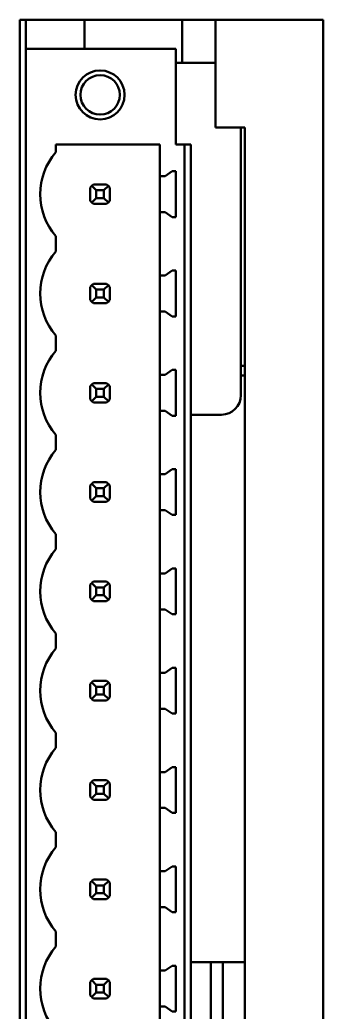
# Model space of a CAD drawing. Header units: millimetres. Extents: x 2121 to 4904, y 892 to 1933.
# Drawn here: x 2283.9 to 2314.9, y 1452.2 to 1553.7 of the extents above; entities that cross this region are included whole.
import ezdxf

# ---------------------------------------------------------------- set-up
doc = ezdxf.new("R2010")
doc.units = ezdxf.units.MM
doc.header["$LTSCALE"] = 1.8
doc.layers.add('외형선(ISO)', color=7, linetype='Continuous', lineweight=50)

msp = doc.modelspace()

# ---------------------------------------------------------------- linework, layer by layer
at = {"layer": '외형선(ISO)', "color": 0}
for p, q in [((2283.895, 1416.29), (2283.895, 1553.69)), ((2283.895, 1553.69), (2314.895, 1553.69)), ((2284.495, 1416.29), (2284.495, 1553.69)), ((2290.495, 1553.69), (2290.495, 1550.73)), ((2300.495, 1553.69), (2300.495, 1549.29)), ((2303.895, 1542.69), (2303.895, 1553.69)), ((2314.895, 1553.69), (2314.895, 1416.29)), ((2284.495, 1419.37), (2284.495, 1550.73)), ((2299.855, 1550.73), (2284.495, 1550.73)), ((2299.855, 1540.93), (2299.855, 1550.73)), ((2303.895, 1549.29), (2299.855, 1549.29)), ((2306.895, 1542.69), (2303.895, 1542.69)), ((2306.495, 1542.69), (2306.495, 1515.29)), ((2306.895, 1427.29), (2306.895, 1542.69)), ((2287.575, 1540.158), (2287.575, 1540.93)), ((2298.215, 1540.93), (2287.575, 1540.93)), ((2298.215, 1537.69), (2298.215, 1540.93)), ((2300.735, 1540.93), (2299.855, 1540.93)), ((2300.735, 1429.17), (2300.735, 1540.93)), ((2301.355, 1540.93), (2300.735, 1540.93)), ((2301.355, 1429.17), (2301.355, 1540.93)), ((2298.741, 1537.69), (2299.455, 1538.19)), ((2299.455, 1538.19), (2299.855, 1538.19)), ((2299.855, 1538.19), (2299.855, 1533.51)), ((2298.215, 1537.69), (2298.741, 1537.69)), ((2298.215, 1534.01), (2298.215, 1537.69)), ((2291.095, 1535.187), (2291.095, 1536.513)), ((2291.247, 1536.699), (2291.695, 1536.25)), ((2291.432, 1536.85), (2292.758, 1536.85)), ((2291.695, 1536.25), (2291.695, 1535.45)), ((2291.695, 1536.25), (2292.495, 1536.25)), ((2292.495, 1536.25), (2292.944, 1536.699)), ((2292.495, 1535.45), (2292.495, 1536.25)), ((2293.095, 1536.513), (2293.095, 1535.187)), ((2291.695, 1535.45), (2291.247, 1535.002)), ((2291.695, 1535.45), (2292.495, 1535.45)), ((2292.944, 1535.002), (2292.495, 1535.45)), ((2292.758, 1534.85), (2291.432, 1534.85)), ((2298.741, 1534.01), (2298.215, 1534.01)), ((2298.215, 1527.53), (2298.215, 1534.01)), ((2299.455, 1533.51), (2298.741, 1534.01)), ((2299.855, 1533.51), (2299.455, 1533.51)), ((2287.575, 1529.998), (2287.575, 1531.542)), ((2298.741, 1527.53), (2299.455, 1528.03)), ((2299.455, 1528.03), (2299.855, 1528.03)), ((2299.855, 1528.03), (2299.855, 1523.35)), ((2298.215, 1527.53), (2298.741, 1527.53)), ((2298.215, 1523.85), (2298.215, 1527.53)), ((2291.095, 1525.027), (2291.095, 1526.353)), ((2291.247, 1526.539), (2291.695, 1526.09)), ((2291.432, 1526.69), (2292.758, 1526.69)), ((2291.695, 1526.09), (2291.695, 1525.29)), ((2291.695, 1526.09), (2292.495, 1526.09)), ((2292.495, 1526.09), (2292.944, 1526.539)), ((2292.495, 1525.29), (2292.495, 1526.09)), ((2293.095, 1526.353), (2293.095, 1525.027)), ((2291.695, 1525.29), (2291.247, 1524.842)), ((2291.695, 1525.29), (2292.495, 1525.29)), ((2292.944, 1524.842), (2292.495, 1525.29)), ((2292.758, 1524.69), (2291.432, 1524.69)), ((2298.741, 1523.85), (2298.215, 1523.85)), ((2298.215, 1517.37), (2298.215, 1523.85)), ((2299.455, 1523.35), (2298.741, 1523.85)), ((2299.855, 1523.35), (2299.455, 1523.35)), ((2287.575, 1519.838), (2287.575, 1521.382)), ((2298.741, 1517.37), (2299.455, 1517.87)), ((2299.455, 1517.87), (2299.855, 1517.87)), ((2299.855, 1517.87), (2299.855, 1513.19)), ((2306.895, 1518.29), (2306.495, 1518.29)), ((2298.215, 1517.37), (2298.741, 1517.37)), ((2298.215, 1513.69), (2298.215, 1517.37)), ((2306.895, 1517.29), (2306.495, 1517.29)), ((2291.095, 1514.867), (2291.095, 1516.193)), ((2291.247, 1516.379), (2291.695, 1515.93)), ((2291.432, 1516.53), (2292.758, 1516.53)), ((2291.695, 1515.93), (2291.695, 1515.13)), ((2291.695, 1515.93), (2292.495, 1515.93)), ((2292.495, 1515.93), (2292.944, 1516.379)), ((2292.495, 1515.13), (2292.495, 1515.93)), ((2293.095, 1516.193), (2293.095, 1514.867)), ((2291.695, 1515.13), (2291.247, 1514.682)), ((2291.695, 1515.13), (2292.495, 1515.13)), ((2292.944, 1514.682), (2292.495, 1515.13)), ((2292.758, 1514.53), (2291.432, 1514.53)), ((2298.741, 1513.69), (2298.215, 1513.69)), ((2298.215, 1507.21), (2298.215, 1513.69)), ((2299.455, 1513.19), (2298.741, 1513.69)), ((2299.855, 1513.19), (2299.455, 1513.19)), ((2301.355, 1513.29), (2304.495, 1513.29)), ((2287.575, 1509.678), (2287.575, 1511.222)), ((2298.215, 1507.21), (2298.741, 1507.21)), ((2298.215, 1503.53), (2298.215, 1507.21)), ((2298.741, 1507.21), (2299.455, 1507.71)), ((2299.455, 1507.71), (2299.855, 1507.71)), ((2299.855, 1507.71), (2299.855, 1503.03)), ((2291.095, 1504.707), (2291.095, 1506.033)), ((2291.247, 1506.219), (2291.695, 1505.77)), ((2291.432, 1506.37), (2292.758, 1506.37)), ((2291.695, 1505.77), (2291.695, 1504.97)), ((2291.695, 1505.77), (2292.495, 1505.77)), ((2292.495, 1505.77), (2292.944, 1506.219)), ((2292.495, 1504.97), (2292.495, 1505.77)), ((2293.095, 1506.033), (2293.095, 1504.707)), ((2291.695, 1504.97), (2291.247, 1504.522)), ((2291.695, 1504.97), (2292.495, 1504.97)), ((2292.944, 1504.522), (2292.495, 1504.97)), ((2292.758, 1504.37), (2291.432, 1504.37)), ((2298.741, 1503.53), (2298.215, 1503.53)), ((2298.215, 1497.05), (2298.215, 1503.53)), ((2299.455, 1503.03), (2298.741, 1503.53)), ((2299.855, 1503.03), (2299.455, 1503.03)), ((2287.575, 1499.518), (2287.575, 1501.062)), ((2298.215, 1497.05), (2298.741, 1497.05)), ((2298.215, 1493.37), (2298.215, 1497.05)), ((2298.741, 1497.05), (2299.455, 1497.55)), ((2299.455, 1497.55), (2299.855, 1497.55)), ((2299.855, 1497.55), (2299.855, 1492.87)), ((2291.095, 1494.547), (2291.095, 1495.873)), ((2291.247, 1496.059), (2291.695, 1495.61)), ((2291.432, 1496.21), (2292.758, 1496.21)), ((2291.695, 1495.61), (2291.695, 1494.81)), ((2291.695, 1495.61), (2292.495, 1495.61)), ((2292.495, 1495.61), (2292.944, 1496.059)), ((2292.495, 1494.81), (2292.495, 1495.61)), ((2293.095, 1495.873), (2293.095, 1494.547)), ((2291.695, 1494.81), (2291.247, 1494.362)), ((2291.695, 1494.81), (2292.495, 1494.81)), ((2292.944, 1494.362), (2292.495, 1494.81)), ((2292.758, 1494.21), (2291.432, 1494.21)), ((2298.741, 1493.37), (2298.215, 1493.37)), ((2298.215, 1486.89), (2298.215, 1493.37)), ((2299.455, 1492.87), (2298.741, 1493.37)), ((2299.855, 1492.87), (2299.455, 1492.87)), ((2287.575, 1489.358), (2287.575, 1490.902)), ((2298.215, 1486.89), (2298.741, 1486.89)), ((2298.215, 1483.21), (2298.215, 1486.89)), ((2298.741, 1486.89), (2299.455, 1487.39)), ((2299.455, 1487.39), (2299.855, 1487.39)), ((2299.855, 1487.39), (2299.855, 1482.71)), ((2291.095, 1484.387), (2291.095, 1485.713)), ((2291.247, 1485.899), (2291.695, 1485.45)), ((2291.432, 1486.05), (2292.758, 1486.05)), ((2291.695, 1485.45), (2291.695, 1484.65)), ((2291.695, 1485.45), (2292.495, 1485.45)), ((2292.495, 1485.45), (2292.944, 1485.899)), ((2292.495, 1484.65), (2292.495, 1485.45)), ((2293.095, 1485.713), (2293.095, 1484.387)), ((2291.695, 1484.65), (2291.247, 1484.202)), ((2291.695, 1484.65), (2292.495, 1484.65)), ((2292.944, 1484.202), (2292.495, 1484.65)), ((2292.758, 1484.05), (2291.432, 1484.05)), ((2298.741, 1483.21), (2298.215, 1483.21)), ((2298.215, 1476.73), (2298.215, 1483.21)), ((2299.455, 1482.71), (2298.741, 1483.21)), ((2299.855, 1482.71), (2299.455, 1482.71)), ((2287.575, 1479.198), (2287.575, 1480.742)), ((2298.215, 1476.73), (2298.741, 1476.73)), ((2298.215, 1473.05), (2298.215, 1476.73)), ((2298.741, 1476.73), (2299.455, 1477.23)), ((2299.455, 1477.23), (2299.855, 1477.23)), ((2299.855, 1477.23), (2299.855, 1472.55)), ((2291.095, 1474.227), (2291.095, 1475.553)), ((2291.247, 1475.739), (2291.695, 1475.29)), ((2291.432, 1475.89), (2292.758, 1475.89)), ((2291.695, 1475.29), (2291.695, 1474.49)), ((2291.695, 1475.29), (2292.495, 1475.29)), ((2292.495, 1475.29), (2292.944, 1475.739)), ((2292.495, 1474.49), (2292.495, 1475.29)), ((2293.095, 1475.553), (2293.095, 1474.227)), ((2291.695, 1474.49), (2291.247, 1474.042)), ((2291.695, 1474.49), (2292.495, 1474.49)), ((2292.944, 1474.042), (2292.495, 1474.49)), ((2292.758, 1473.89), (2291.432, 1473.89)), ((2298.741, 1473.05), (2298.215, 1473.05)), ((2298.215, 1466.57), (2298.215, 1473.05)), ((2299.455, 1472.55), (2298.741, 1473.05)), ((2299.855, 1472.55), (2299.455, 1472.55)), ((2287.575, 1469.038), (2287.575, 1470.582)), ((2298.215, 1466.57), (2298.741, 1466.57)), ((2298.215, 1462.89), (2298.215, 1466.57)), ((2298.741, 1466.57), (2299.455, 1467.07)), ((2299.455, 1467.07), (2299.855, 1467.07)), ((2299.855, 1467.07), (2299.855, 1462.39)), ((2291.095, 1464.067), (2291.095, 1465.393)), ((2291.247, 1465.579), (2291.695, 1465.13)), ((2291.432, 1465.73), (2292.758, 1465.73)), ((2291.695, 1465.13), (2291.695, 1464.33)), ((2291.695, 1465.13), (2292.495, 1465.13)), ((2292.495, 1465.13), (2292.944, 1465.579)), ((2292.495, 1464.33), (2292.495, 1465.13)), ((2293.095, 1465.393), (2293.095, 1464.067)), ((2291.695, 1464.33), (2291.247, 1463.882)), ((2291.695, 1464.33), (2292.495, 1464.33)), ((2292.944, 1463.882), (2292.495, 1464.33)), ((2292.758, 1463.73), (2291.432, 1463.73)), ((2298.741, 1462.89), (2298.215, 1462.89)), ((2298.215, 1456.41), (2298.215, 1462.89)), ((2299.455, 1462.39), (2298.741, 1462.89)), ((2299.855, 1462.39), (2299.455, 1462.39)), ((2287.575, 1458.878), (2287.575, 1460.422)), ((2306.895, 1457.29), (2301.355, 1457.29)), ((2303.41, 1457.29), (2303.41, 1447.505)), ((2304.627, 1457.29), (2304.627, 1438.626)), ((2298.215, 1456.41), (2298.741, 1456.41)), ((2298.215, 1452.73), (2298.215, 1456.41)), ((2298.741, 1456.41), (2299.455, 1456.91)), ((2299.455, 1456.91), (2299.855, 1456.91)), ((2299.855, 1456.91), (2299.855, 1452.23)), ((2291.095, 1453.907), (2291.095, 1455.233)), ((2291.247, 1455.419), (2291.695, 1454.97)), ((2291.432, 1455.57), (2292.758, 1455.57)), ((2291.695, 1454.97), (2291.695, 1454.17)), ((2291.695, 1454.97), (2292.495, 1454.97)), ((2292.495, 1454.97), (2292.944, 1455.419)), ((2292.495, 1454.17), (2292.495, 1454.97)), ((2293.095, 1455.233), (2293.095, 1453.907)), ((2291.695, 1454.17), (2291.247, 1453.722)), ((2291.695, 1454.17), (2292.495, 1454.17)), ((2292.944, 1453.722), (2292.495, 1454.17)), ((2292.758, 1453.57), (2291.432, 1453.57)), ((2298.741, 1452.73), (2298.215, 1452.73)), ((2298.215, 1446.25), (2298.215, 1452.73)), ((2299.455, 1452.23), (2298.741, 1452.73)), ((2299.855, 1452.23), (2299.455, 1452.23))]:
    msp.add_line(p, q, dxfattribs=at)
for radius in [2.5, 2.013]:
    msp.add_circle((2292.095, 1546.01), radius, dxfattribs=at)
for centre, radius, start, end in [((2292.575, 1535.85), 6.6, 139.25095, 220.74905), ((2292.095, 1535.85), 1.2, 135, 146.44269), ((2292.095, 1535.85), 1.2, 123.55731, 135), ((2292.095, 1535.85), 1.2, 45, 56.44269), ((2292.095, 1535.85), 1.2, 33.55731, 45), ((2292.095, 1535.85), 1.2, 213.55731, 225), ((2292.095, 1535.85), 1.2, 315, 326.44269), ((2292.095, 1535.85), 1.2, 225, 236.44269), ((2292.095, 1535.85), 1.2, 303.55731, 315), ((2292.575, 1525.69), 6.6, 139.25095, 220.74905), ((2292.095, 1525.69), 1.2, 135, 146.44269), ((2292.095, 1525.69), 1.2, 123.55731, 135), ((2292.095, 1525.69), 1.2, 45, 56.44269), ((2292.095, 1525.69), 1.2, 33.55731, 45), ((2292.095, 1525.69), 1.2, 213.55731, 225), ((2292.095, 1525.69), 1.2, 315, 326.44269), ((2292.095, 1525.69), 1.2, 225, 236.44269), ((2292.095, 1525.69), 1.2, 303.55731, 315), ((2292.575, 1515.53), 6.6, 139.25095, 220.74905), ((2292.095, 1515.53), 1.2, 135, 146.44269), ((2292.095, 1515.53), 1.2, 123.55731, 135), ((2292.095, 1515.53), 1.2, 45, 56.44269), ((2292.095, 1515.53), 1.2, 33.55731, 45), ((2292.095, 1515.53), 1.2, 213.55731, 225), ((2292.095, 1515.53), 1.2, 315, 326.44269), ((2304.495, 1515.29), 2, 270, 0), ((2292.095, 1515.53), 1.2, 225, 236.44269), ((2292.095, 1515.53), 1.2, 303.55731, 315), ((2292.575, 1505.37), 6.6, 139.25095, 220.74905), ((2292.095, 1505.37), 1.2, 135, 146.44269), ((2292.095, 1505.37), 1.2, 123.55731, 135), ((2292.095, 1505.37), 1.2, 45, 56.44269), ((2292.095, 1505.37), 1.2, 33.55731, 45), ((2292.095, 1505.37), 1.2, 213.55731, 225), ((2292.095, 1505.37), 1.2, 315, 326.44269), ((2292.095, 1505.37), 1.2, 225, 236.44269), ((2292.095, 1505.37), 1.2, 303.55731, 315), ((2292.575, 1495.21), 6.6, 139.25095, 220.74905), ((2292.095, 1495.21), 1.2, 135, 146.44269), ((2292.095, 1495.21), 1.2, 123.55731, 135), ((2292.095, 1495.21), 1.2, 45, 56.44269), ((2292.095, 1495.21), 1.2, 33.55731, 45), ((2292.095, 1495.21), 1.2, 213.55731, 225), ((2292.095, 1495.21), 1.2, 315, 326.44269), ((2292.095, 1495.21), 1.2, 225, 236.44269), ((2292.095, 1495.21), 1.2, 303.55731, 315), ((2292.575, 1485.05), 6.6, 139.25095, 220.74905), ((2292.095, 1485.05), 1.2, 135, 146.44269), ((2292.095, 1485.05), 1.2, 123.55731, 135), ((2292.095, 1485.05), 1.2, 45, 56.44269), ((2292.095, 1485.05), 1.2, 33.55731, 45), ((2292.095, 1485.05), 1.2, 213.55731, 225), ((2292.095, 1485.05), 1.2, 315, 326.44269), ((2292.095, 1485.05), 1.2, 225, 236.44269), ((2292.095, 1485.05), 1.2, 303.55731, 315), ((2292.575, 1474.89), 6.6, 139.25095, 220.74905), ((2292.095, 1474.89), 1.2, 135, 146.44269), ((2292.095, 1474.89), 1.2, 123.55731, 135), ((2292.095, 1474.89), 1.2, 45, 56.44269), ((2292.095, 1474.89), 1.2, 33.55731, 45), ((2292.095, 1474.89), 1.2, 213.55731, 225), ((2292.095, 1474.89), 1.2, 315, 326.44269), ((2292.095, 1474.89), 1.2, 225, 236.44269), ((2292.095, 1474.89), 1.2, 303.55731, 315), ((2292.575, 1464.73), 6.6, 139.25095, 220.74905), ((2292.095, 1464.73), 1.2, 135, 146.44269), ((2292.095, 1464.73), 1.2, 123.55731, 135), ((2292.095, 1464.73), 1.2, 45, 56.44269), ((2292.095, 1464.73), 1.2, 33.55731, 45), ((2292.095, 1464.73), 1.2, 213.55731, 225), ((2292.095, 1464.73), 1.2, 315, 326.44269), ((2292.095, 1464.73), 1.2, 225, 236.44269), ((2292.095, 1464.73), 1.2, 303.55731, 315), ((2292.575, 1454.57), 6.6, 139.25095, 220.74905), ((2292.095, 1454.57), 1.2, 135, 146.44269), ((2292.095, 1454.57), 1.2, 123.55731, 135), ((2292.095, 1454.57), 1.2, 45, 56.44269), ((2292.095, 1454.57), 1.2, 33.55731, 45), ((2292.095, 1454.57), 1.2, 213.55731, 225), ((2292.095, 1454.57), 1.2, 315, 326.44269), ((2292.095, 1454.57), 1.2, 225, 236.44269), ((2292.095, 1454.57), 1.2, 303.55731, 315)]:
    msp.add_arc(centre, radius, start, end, dxfattribs=at)

doc.saveas('drawing.dxf')
